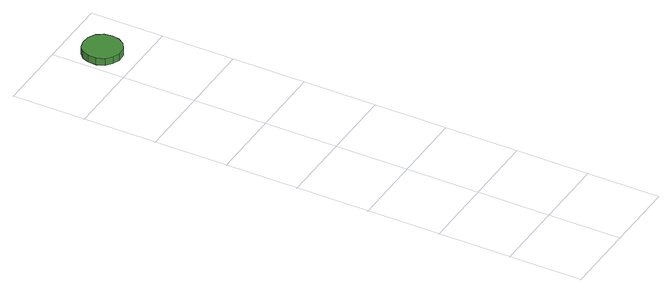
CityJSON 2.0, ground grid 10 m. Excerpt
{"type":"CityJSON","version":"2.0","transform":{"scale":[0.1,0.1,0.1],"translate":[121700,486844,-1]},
"CityObjects":{
"tree1":{"type":"SolitaryVegetationObject","attributes":{"function":"something"},"geometry":[{"type":"MultiSurface","lod":"1","boundaries":[[[0,1,2,3,4,5,6,7,8,9,10,11,12,13,14]],[[15,16,17,18,19,20,21,22,23,24,25,26,27,28,29]],[[0,29,28,1]],[[1,28,27,2]],[[2,27,26,3]],[[3,26,25,4]],[[4,25,24,5]],[[5,24,23,6]],[[6,23,22,7]],[[7,22,21,8]],[[8,21,20,9]],[[9,20,19,10]],[[10,19,18,11]],[[11,18,17,12]],[[12,17,16,13]],[[13,16,15,14]],[[14,15,29,0]]]}]},
"tree2":{"type":"SolitaryVegetationObject","attributes":{"function":"something"}}
},
"vertices":[
[59,648,17],[57,659,17],[51,668,17],[41,673,17],[30,674,17],[20,671,17],[12,664,17],[8,654,17],[8,643,17],[12,633,17],[20,626,17],[30,622,17],[41,623,17],[51,629,17],[57,638,17],[57,638,7],[51,629,7],[41,623,7],[30,622,7],[20,626,7],[12,633,7],[8,643,7],[8,654,7],[12,664,7],[20,671,7],[30,674,7],[41,673,7],[51,668,7],[57,659,7],[59,648,7]
]}
